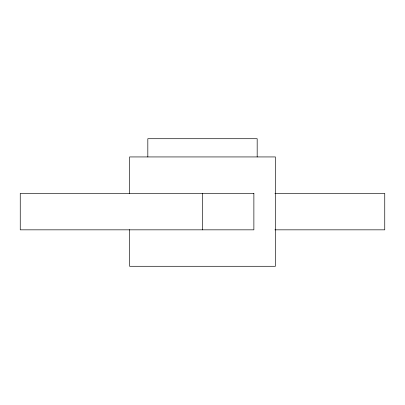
<?xml version="1.0" encoding="UTF-8"?>
<svg xmlns="http://www.w3.org/2000/svg" width="405" height="405" viewBox="0 0 405 405"><rect width="100%" height="100%" fill="white"/><g stroke="black" fill="none" stroke-linecap="round" stroke-linejoin="round"><path stroke-width="0.61" d="M274.904 193.387L384.75 193.387L384.75 229.837L274.904 229.837M257.175 156.938L257.175 138.713L147.825 138.713L147.825 156.938M202.5 193.387L202.5 229.837M129.6 193.6L129.6 156.938L275.4 156.938L275.4 266.287L129.6 266.287L129.6 229.625M253.874 193.387L20.25 193.387L20.25 229.837L253.874 229.837L253.874 193.387"/></g></svg>
